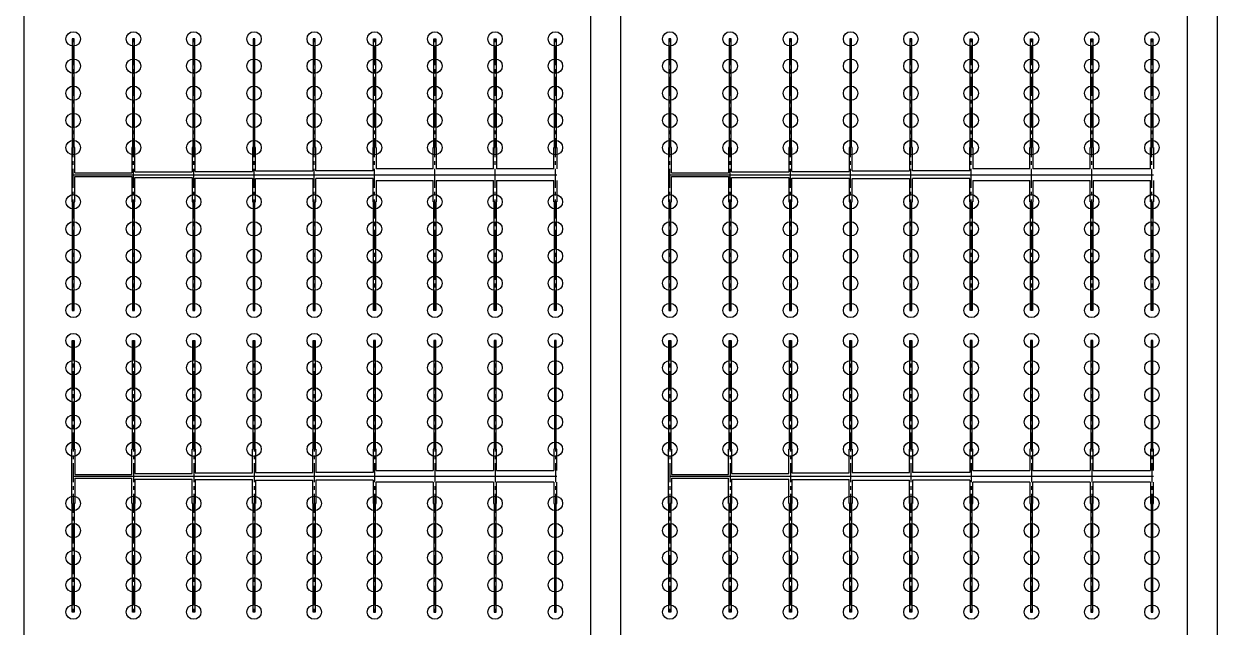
# Model space of a CAD drawing. Header units: millimetres. Extents: x -299291 to 688124, y -407813 to 623474.
# Drawn here: x -256461 to -236661, y 91980 to 101980 of the extents above; entities that cross this region are included whole.
import ezdxf

# ---------------------------------------------------------------- set-up
doc = ezdxf.new("R2010")
doc.units = ezdxf.units.MM
doc.linetypes.add('CENTER', pattern=[50.8, 31.75, -6.35, 6.35, -6.35])
doc.layers.add('轴线', color=6, linetype='CENTER')

msp = doc.modelspace()

# ---------------------------------------------------------------- linework, layer by layer
at = {"ltscale": 10}
for p, q in [((-256461.202, 111980.27), (-256461.202, 96363.589)), ((-256461.202, 111980.27), (-256461.202, 87154.41)), ((-247061.202, 111980.27), (-247061.202, 92956.193)), ((-247061.202, 111980.27), (-247061.202, 90653.898)), ((-246561.202, 111980.27), (-246561.202, 92772.009)), ((-246561.202, 111980.27), (-246561.202, 87154.41)), ((-237161.202, 111980.27), (-237161.202, 89416.118)), ((-237161.202, 111980.27), (-237161.202, 90653.898)), ((-236661.202, 111980.27), (-236661.202, 90310.368)), ((-236661.202, 111980.27), (-236661.202, 87154.41)), ((-255626.257, 101730.27), (-255658.257, 101730.27)), ((-255658.257, 101730.27), (-255658.257, 99930.27)), ((-255626.257, 99930.27), (-255626.257, 101730.27)), ((-254626.257, 101730.27), (-254658.257, 101730.27)), ((-254658.257, 101730.27), (-254658.257, 99930.27)), ((-254626.257, 99930.27), (-254626.257, 101730.27)), ((-253626.257, 101730.27), (-253658.257, 101730.27)), ((-253658.257, 101730.27), (-253658.257, 99930.27)), ((-253626.257, 99930.27), (-253626.257, 101730.27)), ((-252626.257, 101730.27), (-252658.257, 101730.27)), ((-252658.257, 101730.27), (-252658.257, 99930.27)), ((-252626.257, 99930.27), (-252626.257, 101730.27)), ((-251626.257, 101730.27), (-251658.257, 101730.27)), ((-251658.257, 101730.27), (-251658.257, 99930.27)), ((-251626.257, 99930.27), (-251626.257, 101730.27)), ((-250658.257, 99930.27), (-250658.257, 101730.27)), ((-250658.257, 101730.27), (-250626.257, 101730.27)), ((-250626.257, 101730.27), (-250626.257, 99930.27)), ((-249658.257, 99930.27), (-249658.257, 101730.27)), ((-249658.257, 101730.27), (-249626.257, 101730.27)), ((-249626.257, 101730.27), (-249626.257, 99930.27)), ((-248658.257, 99930.27), (-248658.257, 101730.27)), ((-248658.257, 101730.27), (-248626.257, 101730.27)), ((-248626.257, 101730.27), (-248626.257, 99930.27)), ((-247658.257, 99930.27), (-247658.257, 101730.27)), ((-247658.257, 101730.27), (-247626.257, 101730.27)), ((-247626.257, 101730.27), (-247626.257, 99930.27)), ((-245726.257, 101730.27), (-245758.257, 101730.27)), ((-245758.257, 101730.27), (-245758.257, 99930.27)), ((-245726.257, 99930.27), (-245726.257, 101730.27)), ((-244726.257, 101730.27), (-244758.257, 101730.27)), ((-244758.257, 101730.27), (-244758.257, 99930.27)), ((-244726.257, 99930.27), (-244726.257, 101730.27)), ((-243726.257, 101730.27), (-243758.257, 101730.27)), ((-243758.257, 101730.27), (-243758.257, 99930.27)), ((-243726.257, 99930.27), (-243726.257, 101730.27)), ((-242726.257, 101730.27), (-242758.257, 101730.27)), ((-242758.257, 101730.27), (-242758.257, 99930.27)), ((-242726.257, 99930.27), (-242726.257, 101730.27)), ((-241726.257, 101730.27), (-241758.257, 101730.27)), ((-241758.257, 101730.27), (-241758.257, 99930.27)), ((-241726.257, 99930.27), (-241726.257, 101730.27)), ((-240758.257, 99930.27), (-240758.257, 101730.27)), ((-240758.257, 101730.27), (-240726.257, 101730.27)), ((-240726.257, 101730.27), (-240726.257, 99930.27)), ((-239758.257, 99930.27), (-239758.257, 101730.27)), ((-239758.257, 101730.27), (-239726.257, 101730.27)), ((-239726.257, 101730.27), (-239726.257, 99930.27)), ((-238758.257, 99930.27), (-238758.257, 101730.27)), ((-238758.257, 101730.27), (-238726.257, 101730.27)), ((-238726.257, 101730.27), (-238726.257, 99930.27)), ((-237758.257, 99930.27), (-237758.257, 101730.27)), ((-237758.257, 101730.27), (-237726.257, 101730.27)), ((-237726.257, 101730.27), (-237726.257, 99930.27)), ((-255658.257, 99930.27), (-255667.257, 99930.27)), ((-255667.257, 99930.27), (-255667.257, 99030.27)), ((-255617.257, 99930.27), (-255626.257, 99930.27)), ((-255617.257, 99510.27), (-255617.257, 99930.27)), ((-254658.257, 99930.27), (-254667.257, 99930.27)), ((-254667.257, 99930.27), (-254667.257, 99510.27)), ((-254617.257, 99930.27), (-254626.257, 99930.27)), ((-254617.257, 99525.27), (-254617.257, 99930.27)), ((-253658.257, 99930.27), (-253667.257, 99930.27)), ((-253667.257, 99930.27), (-253667.257, 99525.27)), ((-253617.257, 99930.27), (-253626.257, 99930.27)), ((-253617.257, 99535.27), (-253617.257, 99930.27)), ((-252658.257, 99930.27), (-252667.257, 99930.27)), ((-252667.257, 99930.27), (-252667.257, 99535.27)), ((-252617.257, 99930.27), (-252626.257, 99930.27)), ((-252617.257, 99545.27), (-252617.257, 99930.27)), ((-251658.257, 99930.27), (-251667.257, 99930.27)), ((-251667.257, 99930.27), (-251667.257, 99545.27)), ((-251617.257, 99930.27), (-251626.257, 99930.27)), ((-251617.257, 99545.27), (-251617.257, 99930.27)), ((-250667.257, 99545.27), (-250667.257, 99930.27)), ((-250667.257, 99930.27), (-250658.257, 99930.27)), ((-250626.257, 99930.27), (-250617.257, 99930.27)), ((-250617.257, 99930.27), (-250617.257, 99575.27)), ((-249667.257, 99575.27), (-249667.257, 99930.27)), ((-249667.257, 99930.27), (-249658.257, 99930.27)), ((-249626.257, 99930.27), (-249617.257, 99930.27)), ((-249617.257, 99930.27), (-249617.257, 99575.27)), ((-248667.257, 99575.27), (-248667.257, 99930.27)), ((-248667.257, 99930.27), (-248658.257, 99930.27)), ((-248626.257, 99930.27), (-248617.257, 99930.27)), ((-248617.257, 99930.27), (-248617.257, 99575.27)), ((-247667.257, 99575.27), (-247667.257, 99930.27)), ((-247667.257, 99930.27), (-247658.257, 99930.27)), ((-247626.257, 99930.27), (-247617.257, 99930.27)), ((-247617.257, 99930.27), (-247617.257, 99575.27)), ((-245758.257, 99930.27), (-245767.257, 99930.27)), ((-245767.257, 99930.27), (-245767.257, 99030.27)), ((-245717.257, 99930.27), (-245726.257, 99930.27)), ((-245717.257, 99510.27), (-245717.257, 99930.27)), ((-244758.257, 99930.27), (-244767.257, 99930.27)), ((-244767.257, 99930.27), (-244767.257, 99510.27)), ((-244717.257, 99930.27), (-244726.257, 99930.27)), ((-244717.257, 99525.27), (-244717.257, 99930.27)), ((-243758.257, 99930.27), (-243767.257, 99930.27)), ((-243767.257, 99930.27), (-243767.257, 99525.27)), ((-243717.257, 99930.27), (-243726.257, 99930.27)), ((-243717.257, 99535.27), (-243717.257, 99930.27)), ((-242758.257, 99930.27), (-242767.257, 99930.27)), ((-242767.257, 99930.27), (-242767.257, 99535.27)), ((-242717.257, 99930.27), (-242726.257, 99930.27)), ((-242717.257, 99545.27), (-242717.257, 99930.27)), ((-241758.257, 99930.27), (-241767.257, 99930.27)), ((-241767.257, 99930.27), (-241767.257, 99545.27)), ((-241717.257, 99930.27), (-241726.257, 99930.27)), ((-241717.257, 99545.27), (-241717.257, 99930.27)), ((-240767.257, 99545.27), (-240767.257, 99930.27)), ((-240767.257, 99930.27), (-240758.257, 99930.27)), ((-240726.257, 99930.27), (-240717.257, 99930.27)), ((-240717.257, 99930.27), (-240717.257, 99575.27)), ((-239767.257, 99575.27), (-239767.257, 99930.27)), ((-239767.257, 99930.27), (-239758.257, 99930.27)), ((-239726.257, 99930.27), (-239717.257, 99930.27)), ((-239717.257, 99930.27), (-239717.257, 99575.27)), ((-238767.257, 99575.27), (-238767.257, 99930.27)), ((-238767.257, 99930.27), (-238758.257, 99930.27)), ((-238726.257, 99930.27), (-238717.257, 99930.27)), ((-238717.257, 99930.27), (-238717.257, 99575.27)), ((-237767.257, 99575.27), (-237767.257, 99930.27)), ((-237767.257, 99930.27), (-237758.257, 99930.27)), ((-237726.257, 99930.27), (-237717.257, 99930.27)), ((-237717.257, 99930.27), (-237717.257, 99575.27)), ((-255642.257, 99480.27), (-247617.257, 99480.27)), ((-255617.257, 99510.27), (-254667.257, 99510.27)), ((-255617.257, 99030.27), (-255617.257, 99450.27)), ((-255617.257, 99450.27), (-254667.257, 99450.27)), ((-254667.257, 99450.27), (-254667.257, 99030.27)), ((-254617.257, 99525.27), (-253667.257, 99525.27)), ((-254617.257, 99030.27), (-254617.257, 99435.27)), ((-254617.257, 99435.27), (-253667.257, 99435.27)), ((-253667.257, 99435.27), (-253667.257, 99030.27)), ((-253617.257, 99535.27), (-252667.257, 99535.27)), ((-253617.257, 99030.27), (-253617.257, 99425.27)), ((-253617.257, 99425.27), (-252667.257, 99425.27)), ((-252667.257, 99425.27), (-252667.257, 99030.27)), ((-252617.257, 99545.27), (-251667.257, 99545.27)), ((-252617.257, 99030.27), (-252617.257, 99415.27)), ((-252617.257, 99415.27), (-251667.257, 99415.27)), ((-251667.257, 99415.27), (-251667.257, 99030.27)), ((-250667.257, 99545.27), (-251617.257, 99545.27)), ((-251617.257, 99030.27), (-251617.257, 99415.27)), ((-250667.257, 99415.27), (-251617.257, 99415.27)), ((-250667.257, 99030.27), (-250667.257, 99415.27)), ((-249667.257, 99575.27), (-250617.257, 99575.27)), ((-248667.257, 99575.27), (-249617.257, 99575.27)), ((-247667.257, 99575.27), (-248617.257, 99575.27)), ((-245742.257, 99480.27), (-237717.257, 99480.27)), ((-245717.257, 99510.27), (-244767.257, 99510.27)), ((-245717.257, 99030.27), (-245717.257, 99450.27)), ((-245717.257, 99450.27), (-244767.257, 99450.27)), ((-244767.257, 99450.27), (-244767.257, 99030.27)), ((-244717.257, 99525.27), (-243767.257, 99525.27)), ((-244717.257, 99030.27), (-244717.257, 99435.27)), ((-244717.257, 99435.27), (-243767.257, 99435.27)), ((-243767.257, 99435.27), (-243767.257, 99030.27)), ((-243717.257, 99535.27), (-242767.257, 99535.27)), ((-243717.257, 99030.27), (-243717.257, 99425.27)), ((-243717.257, 99425.27), (-242767.257, 99425.27)), ((-242767.257, 99425.27), (-242767.257, 99030.27)), ((-242717.257, 99545.27), (-241767.257, 99545.27)), ((-242717.257, 99030.27), (-242717.257, 99415.27)), ((-242717.257, 99415.27), (-241767.257, 99415.27)), ((-241767.257, 99415.27), (-241767.257, 99030.27)), ((-240767.257, 99545.27), (-241717.257, 99545.27)), ((-241717.257, 99030.27), (-241717.257, 99415.27)), ((-240767.257, 99415.27), (-241717.257, 99415.27)), ((-240767.257, 99030.27), (-240767.257, 99415.27)), ((-239767.257, 99575.27), (-240717.257, 99575.27)), ((-238767.257, 99575.27), (-239717.257, 99575.27)), ((-237767.257, 99575.27), (-238717.257, 99575.27)), ((-250617.257, 99385.27), (-250617.257, 99030.27)), ((-250617.257, 99385.27), (-249667.257, 99385.27)), ((-249667.257, 99030.27), (-249667.257, 99385.27)), ((-249617.257, 99385.27), (-249617.257, 99030.27)), ((-249617.257, 99385.27), (-248667.257, 99385.27)), ((-248667.257, 99030.27), (-248667.257, 99385.27)), ((-248617.257, 99385.27), (-248617.257, 99030.27)), ((-248617.257, 99385.27), (-247667.257, 99385.27)), ((-247667.257, 99030.27), (-247667.257, 99385.27)), ((-247617.257, 99385.27), (-247617.257, 99030.27)), ((-240717.257, 99385.27), (-240717.257, 99030.27)), ((-240717.257, 99385.27), (-239767.257, 99385.27)), ((-239767.257, 99030.27), (-239767.257, 99385.27)), ((-239717.257, 99385.27), (-239717.257, 99030.27)), ((-239717.257, 99385.27), (-238767.257, 99385.27)), ((-238767.257, 99030.27), (-238767.257, 99385.27)), ((-238717.257, 99385.27), (-238717.257, 99030.27)), ((-238717.257, 99385.27), (-237767.257, 99385.27)), ((-237767.257, 99030.27), (-237767.257, 99385.27)), ((-237717.257, 99385.27), (-237717.257, 99030.27)), ((-255667.257, 99030.27), (-255658.257, 99030.27)), ((-255658.257, 99030.27), (-255658.257, 97230.27)), ((-255626.257, 97230.27), (-255626.257, 99030.27)), ((-255626.257, 99030.27), (-255617.257, 99030.27)), ((-254667.257, 99030.27), (-254658.257, 99030.27)), ((-254658.257, 99030.27), (-254658.257, 97230.27)), ((-254626.257, 97230.27), (-254626.257, 99030.27)), ((-254626.257, 99030.27), (-254617.257, 99030.27)), ((-253667.257, 99030.27), (-253658.257, 99030.27)), ((-253658.257, 99030.27), (-253658.257, 97230.27)), ((-253626.257, 97230.27), (-253626.257, 99030.27)), ((-253626.257, 99030.27), (-253617.257, 99030.27)), ((-252667.257, 99030.27), (-252658.257, 99030.27)), ((-252658.257, 99030.27), (-252658.257, 97230.27)), ((-252626.257, 97230.27), (-252626.257, 99030.27)), ((-252626.257, 99030.27), (-252617.257, 99030.27)), ((-251667.257, 99030.27), (-251658.257, 99030.27)), ((-251658.257, 99030.27), (-251658.257, 97230.27)), ((-251626.257, 97230.27), (-251626.257, 99030.27)), ((-251626.257, 99030.27), (-251617.257, 99030.27)), ((-250658.257, 99030.27), (-250667.257, 99030.27)), ((-250658.257, 97230.27), (-250658.257, 99030.27)), ((-250617.257, 99030.27), (-250626.257, 99030.27)), ((-250626.257, 99030.27), (-250626.257, 97230.27)), ((-249658.257, 99030.27), (-249667.257, 99030.27)), ((-249658.257, 97230.27), (-249658.257, 99030.27)), ((-249617.257, 99030.27), (-249626.257, 99030.27)), ((-249626.257, 99030.27), (-249626.257, 97230.27)), ((-248658.257, 99030.27), (-248667.257, 99030.27)), ((-248658.257, 97230.27), (-248658.257, 99030.27)), ((-248617.257, 99030.27), (-248626.257, 99030.27)), ((-248626.257, 99030.27), (-248626.257, 97230.27)), ((-247658.257, 99030.27), (-247667.257, 99030.27)), ((-247658.257, 97230.27), (-247658.257, 99030.27)), ((-247617.257, 99030.27), (-247626.257, 99030.27)), ((-247626.257, 99030.27), (-247626.257, 97230.27)), ((-245767.257, 99030.27), (-245758.257, 99030.27)), ((-245758.257, 99030.27), (-245758.257, 97230.27)), ((-245726.257, 97230.27), (-245726.257, 99030.27)), ((-245726.257, 99030.27), (-245717.257, 99030.27)), ((-244767.257, 99030.27), (-244758.257, 99030.27)), ((-244758.257, 99030.27), (-244758.257, 97230.27)), ((-244726.257, 97230.27), (-244726.257, 99030.27)), ((-244726.257, 99030.27), (-244717.257, 99030.27)), ((-243767.257, 99030.27), (-243758.257, 99030.27)), ((-243758.257, 99030.27), (-243758.257, 97230.27)), ((-243726.257, 97230.27), (-243726.257, 99030.27)), ((-243726.257, 99030.27), (-243717.257, 99030.27)), ((-242767.257, 99030.27), (-242758.257, 99030.27)), ((-242758.257, 99030.27), (-242758.257, 97230.27)), ((-242726.257, 97230.27), (-242726.257, 99030.27)), ((-242726.257, 99030.27), (-242717.257, 99030.27)), ((-241767.257, 99030.27), (-241758.257, 99030.27)), ((-241758.257, 99030.27), (-241758.257, 97230.27)), ((-241726.257, 97230.27), (-241726.257, 99030.27)), ((-241726.257, 99030.27), (-241717.257, 99030.27)), ((-240758.257, 99030.27), (-240767.257, 99030.27)), ((-240758.257, 97230.27), (-240758.257, 99030.27)), ((-240717.257, 99030.27), (-240726.257, 99030.27)), ((-240726.257, 99030.27), (-240726.257, 97230.27)), ((-239758.257, 99030.27), (-239767.257, 99030.27)), ((-239758.257, 97230.27), (-239758.257, 99030.27)), ((-239717.257, 99030.27), (-239726.257, 99030.27)), ((-239726.257, 99030.27), (-239726.257, 97230.27)), ((-238758.257, 99030.27), (-238767.257, 99030.27)), ((-238758.257, 97230.27), (-238758.257, 99030.27)), ((-238717.257, 99030.27), (-238726.257, 99030.27)), ((-238726.257, 99030.27), (-238726.257, 97230.27)), ((-237758.257, 99030.27), (-237767.257, 99030.27)), ((-237758.257, 97230.27), (-237758.257, 99030.27)), ((-237717.257, 99030.27), (-237726.257, 99030.27)), ((-237726.257, 99030.27), (-237726.257, 97230.27)), ((-255658.257, 97230.27), (-255626.257, 97230.27)), ((-254658.257, 97230.27), (-254626.257, 97230.27)), ((-253658.257, 97230.27), (-253626.257, 97230.27)), ((-252658.257, 97230.27), (-252626.257, 97230.27)), ((-251658.257, 97230.27), (-251626.257, 97230.27)), ((-250626.257, 97230.27), (-250658.257, 97230.27)), ((-249626.257, 97230.27), (-249658.257, 97230.27)), ((-248626.257, 97230.27), (-248658.257, 97230.27)), ((-247626.257, 97230.27), (-247658.257, 97230.27)), ((-245758.257, 97230.27), (-245726.257, 97230.27)), ((-244758.257, 97230.27), (-244726.257, 97230.27)), ((-243758.257, 97230.27), (-243726.257, 97230.27)), ((-242758.257, 97230.27), (-242726.257, 97230.27)), ((-241758.257, 97230.27), (-241726.257, 97230.27)), ((-240726.257, 97230.27), (-240758.257, 97230.27)), ((-239726.257, 97230.27), (-239758.257, 97230.27)), ((-238726.257, 97230.27), (-238758.257, 97230.27)), ((-237726.257, 97230.27), (-237758.257, 97230.27)), ((-255658.257, 96730.27), (-255626.257, 96730.27)), ((-255658.257, 94930.27), (-255658.257, 96730.27)), ((-255626.257, 96730.27), (-255626.257, 94930.27)), ((-254658.257, 96730.27), (-254626.257, 96730.27)), ((-254658.257, 94930.27), (-254658.257, 96730.27)), ((-254626.257, 96730.27), (-254626.257, 94930.27)), ((-253658.257, 96730.27), (-253626.257, 96730.27)), ((-253658.257, 94930.27), (-253658.257, 96730.27)), ((-253626.257, 96730.27), (-253626.257, 94930.27)), ((-252658.257, 96730.27), (-252626.257, 96730.27)), ((-252658.257, 94930.27), (-252658.257, 96730.27)), ((-252626.257, 96730.27), (-252626.257, 94930.27)), ((-251658.257, 96730.27), (-251626.257, 96730.27)), ((-251658.257, 94930.27), (-251658.257, 96730.27)), ((-251626.257, 96730.27), (-251626.257, 94930.27)), ((-250626.257, 96730.27), (-250658.257, 96730.27)), ((-250658.257, 96730.27), (-250658.257, 94930.27)), ((-250626.257, 94930.27), (-250626.257, 96730.27)), ((-249626.257, 96730.27), (-249658.257, 96730.27)), ((-249658.257, 96730.27), (-249658.257, 94930.27)), ((-249626.257, 94930.27), (-249626.257, 96730.27)), ((-248626.257, 96730.27), (-248658.257, 96730.27)), ((-248658.257, 96730.27), (-248658.257, 94930.27)), ((-248626.257, 94930.27), (-248626.257, 96730.27)), ((-247626.257, 96730.27), (-247658.257, 96730.27)), ((-247658.257, 96730.27), (-247658.257, 94930.27)), ((-247626.257, 94930.27), (-247626.257, 96730.27)), ((-245758.257, 96730.27), (-245726.257, 96730.27)), ((-245758.257, 94930.27), (-245758.257, 96730.27)), ((-245726.257, 96730.27), (-245726.257, 94930.27)), ((-244758.257, 96730.27), (-244726.257, 96730.27)), ((-244758.257, 94930.27), (-244758.257, 96730.27)), ((-244726.257, 96730.27), (-244726.257, 94930.27)), ((-243758.257, 96730.27), (-243726.257, 96730.27)), ((-243758.257, 94930.27), (-243758.257, 96730.27)), ((-243726.257, 96730.27), (-243726.257, 94930.27)), ((-242758.257, 96730.27), (-242726.257, 96730.27)), ((-242758.257, 94930.27), (-242758.257, 96730.27)), ((-242726.257, 96730.27), (-242726.257, 94930.27)), ((-241758.257, 96730.27), (-241726.257, 96730.27)), ((-241758.257, 94930.27), (-241758.257, 96730.27)), ((-241726.257, 96730.27), (-241726.257, 94930.27)), ((-240726.257, 96730.27), (-240758.257, 96730.27)), ((-240758.257, 96730.27), (-240758.257, 94930.27)), ((-240726.257, 94930.27), (-240726.257, 96730.27)), ((-239726.257, 96730.27), (-239758.257, 96730.27)), ((-239758.257, 96730.27), (-239758.257, 94930.27)), ((-239726.257, 94930.27), (-239726.257, 96730.27)), ((-238726.257, 96730.27), (-238758.257, 96730.27)), ((-238758.257, 96730.27), (-238758.257, 94930.27)), ((-238726.257, 94930.27), (-238726.257, 96730.27)), ((-237726.257, 96730.27), (-237758.257, 96730.27)), ((-237758.257, 96730.27), (-237758.257, 94930.27)), ((-237726.257, 94930.27), (-237726.257, 96730.27)), ((-256461.202, 96363.589), (-256461.202, 21980.27)), ((-255667.257, 94030.27), (-255667.257, 94930.27)), ((-255667.257, 94930.27), (-255658.257, 94930.27)), ((-255626.257, 94930.27), (-255617.257, 94930.27)), ((-255617.257, 94930.27), (-255617.257, 94510.27)), ((-254667.257, 94510.27), (-254667.257, 94930.27)), ((-254667.257, 94930.27), (-254658.257, 94930.27)), ((-254626.257, 94930.27), (-254617.257, 94930.27)), ((-254617.257, 94930.27), (-254617.257, 94525.27)), ((-253667.257, 94525.27), (-253667.257, 94930.27)), ((-253667.257, 94930.27), (-253658.257, 94930.27)), ((-253626.257, 94930.27), (-253617.257, 94930.27)), ((-253617.257, 94930.27), (-253617.257, 94535.27)), ((-252667.257, 94535.27), (-252667.257, 94930.27)), ((-252667.257, 94930.27), (-252658.257, 94930.27)), ((-252626.257, 94930.27), (-252617.257, 94930.27)), ((-252617.257, 94930.27), (-252617.257, 94545.27)), ((-251667.257, 94545.27), (-251667.257, 94930.27)), ((-251667.257, 94930.27), (-251658.257, 94930.27)), ((-251626.257, 94930.27), (-251617.257, 94930.27)), ((-251617.257, 94930.27), (-251617.257, 94545.27)), ((-250658.257, 94930.27), (-250667.257, 94930.27)), ((-250667.257, 94930.27), (-250667.257, 94545.27)), ((-250617.257, 94930.27), (-250626.257, 94930.27)), ((-250617.257, 94575.27), (-250617.257, 94930.27)), ((-249658.257, 94930.27), (-249667.257, 94930.27)), ((-249667.257, 94930.27), (-249667.257, 94575.27)), ((-249617.257, 94930.27), (-249626.257, 94930.27)), ((-249617.257, 94575.27), (-249617.257, 94930.27)), ((-248658.257, 94930.27), (-248667.257, 94930.27)), ((-248667.257, 94930.27), (-248667.257, 94575.27)), ((-248617.257, 94930.27), (-248626.257, 94930.27)), ((-248617.257, 94575.27), (-248617.257, 94930.27)), ((-247658.257, 94930.27), (-247667.257, 94930.27)), ((-247667.257, 94930.27), (-247667.257, 94575.27)), ((-247617.257, 94930.27), (-247626.257, 94930.27)), ((-247617.257, 94575.27), (-247617.257, 94930.27)), ((-245767.257, 94030.27), (-245767.257, 94930.27)), ((-245767.257, 94930.27), (-245758.257, 94930.27)), ((-245726.257, 94930.27), (-245717.257, 94930.27)), ((-245717.257, 94930.27), (-245717.257, 94510.27)), ((-244767.257, 94510.27), (-244767.257, 94930.27)), ((-244767.257, 94930.27), (-244758.257, 94930.27)), ((-244726.257, 94930.27), (-244717.257, 94930.27)), ((-244717.257, 94930.27), (-244717.257, 94525.27)), ((-243767.257, 94525.27), (-243767.257, 94930.27)), ((-243767.257, 94930.27), (-243758.257, 94930.27)), ((-243726.257, 94930.27), (-243717.257, 94930.27)), ((-243717.257, 94930.27), (-243717.257, 94535.27)), ((-242767.257, 94535.27), (-242767.257, 94930.27)), ((-242767.257, 94930.27), (-242758.257, 94930.27)), ((-242726.257, 94930.27), (-242717.257, 94930.27)), ((-242717.257, 94930.27), (-242717.257, 94545.27)), ((-241767.257, 94545.27), (-241767.257, 94930.27)), ((-241767.257, 94930.27), (-241758.257, 94930.27)), ((-241726.257, 94930.27), (-241717.257, 94930.27)), ((-241717.257, 94930.27), (-241717.257, 94545.27)), ((-240758.257, 94930.27), (-240767.257, 94930.27)), ((-240767.257, 94930.27), (-240767.257, 94545.27)), ((-240717.257, 94930.27), (-240726.257, 94930.27)), ((-240717.257, 94575.27), (-240717.257, 94930.27)), ((-239758.257, 94930.27), (-239767.257, 94930.27)), ((-239767.257, 94930.27), (-239767.257, 94575.27)), ((-239717.257, 94930.27), (-239726.257, 94930.27)), ((-239717.257, 94575.27), (-239717.257, 94930.27)), ((-238758.257, 94930.27), (-238767.257, 94930.27)), ((-238767.257, 94930.27), (-238767.257, 94575.27)), ((-238717.257, 94930.27), (-238726.257, 94930.27)), ((-238717.257, 94575.27), (-238717.257, 94930.27)), ((-237758.257, 94930.27), (-237767.257, 94930.27)), ((-237767.257, 94930.27), (-237767.257, 94575.27)), ((-237717.257, 94930.27), (-237726.257, 94930.27)), ((-237717.257, 94575.27), (-237717.257, 94930.27)), ((-255642.257, 94480.27), (-247617.257, 94480.27)), ((-255617.257, 94510.27), (-254667.257, 94510.27)), ((-255617.257, 94450.27), (-255617.257, 94030.27)), ((-255617.257, 94450.27), (-254667.257, 94450.27)), ((-254667.257, 94030.27), (-254667.257, 94450.27)), ((-254617.257, 94525.27), (-253667.257, 94525.27)), ((-253617.257, 94535.27), (-252667.257, 94535.27)), ((-252617.257, 94545.27), (-251667.257, 94545.27)), ((-250667.257, 94545.27), (-251617.257, 94545.27)), ((-250617.257, 94575.27), (-249667.257, 94575.27)), ((-249617.257, 94575.27), (-248667.257, 94575.27)), ((-248617.257, 94575.27), (-247667.257, 94575.27)), ((-245742.257, 94480.27), (-237717.257, 94480.27)), ((-245717.257, 94510.27), (-244767.257, 94510.27)), ((-245717.257, 94450.27), (-245717.257, 94030.27)), ((-245717.257, 94450.27), (-244767.257, 94450.27)), ((-244767.257, 94030.27), (-244767.257, 94450.27)), ((-244717.257, 94525.27), (-243767.257, 94525.27)), ((-243717.257, 94535.27), (-242767.257, 94535.27)), ((-242717.257, 94545.27), (-241767.257, 94545.27)), ((-240767.257, 94545.27), (-241717.257, 94545.27)), ((-240717.257, 94575.27), (-239767.257, 94575.27)), ((-239717.257, 94575.27), (-238767.257, 94575.27)), ((-238717.257, 94575.27), (-237767.257, 94575.27)), ((-254617.257, 94435.27), (-254617.257, 94030.27)), ((-254617.257, 94435.27), (-253667.257, 94435.27)), ((-253667.257, 94030.27), (-253667.257, 94435.27)), ((-253617.257, 94425.27), (-253617.257, 94030.27)), ((-253617.257, 94425.27), (-252667.257, 94425.27)), ((-252667.257, 94030.27), (-252667.257, 94425.27)), ((-252617.257, 94415.27), (-252617.257, 94030.27)), ((-252617.257, 94415.27), (-251667.257, 94415.27)), ((-251667.257, 94030.27), (-251667.257, 94415.27)), ((-251617.257, 94415.27), (-251617.257, 94030.27)), ((-250667.257, 94415.27), (-251617.257, 94415.27)), ((-250667.257, 94415.27), (-250667.257, 94030.27)), ((-250617.257, 94030.27), (-250617.257, 94385.27)), ((-249667.257, 94385.27), (-250617.257, 94385.27)), ((-249667.257, 94385.27), (-249667.257, 94030.27)), ((-249617.257, 94030.27), (-249617.257, 94385.27)), ((-248667.257, 94385.27), (-249617.257, 94385.27)), ((-248667.257, 94385.27), (-248667.257, 94030.27)), ((-248617.257, 94030.27), (-248617.257, 94385.27)), ((-247667.257, 94385.27), (-248617.257, 94385.27)), ((-247667.257, 94385.27), (-247667.257, 94030.27)), ((-247617.257, 94030.27), (-247617.257, 94385.27)), ((-244717.257, 94435.27), (-244717.257, 94030.27)), ((-244717.257, 94435.27), (-243767.257, 94435.27)), ((-243767.257, 94030.27), (-243767.257, 94435.27)), ((-243717.257, 94425.27), (-243717.257, 94030.27)), ((-243717.257, 94425.27), (-242767.257, 94425.27)), ((-242767.257, 94030.27), (-242767.257, 94425.27)), ((-242717.257, 94415.27), (-242717.257, 94030.27)), ((-242717.257, 94415.27), (-241767.257, 94415.27)), ((-241767.257, 94030.27), (-241767.257, 94415.27)), ((-241717.257, 94415.27), (-241717.257, 94030.27)), ((-240767.257, 94415.27), (-241717.257, 94415.27)), ((-240767.257, 94415.27), (-240767.257, 94030.27)), ((-240717.257, 94030.27), (-240717.257, 94385.27)), ((-239767.257, 94385.27), (-240717.257, 94385.27)), ((-239767.257, 94385.27), (-239767.257, 94030.27)), ((-239717.257, 94030.27), (-239717.257, 94385.27)), ((-238767.257, 94385.27), (-239717.257, 94385.27)), ((-238767.257, 94385.27), (-238767.257, 94030.27)), ((-238717.257, 94030.27), (-238717.257, 94385.27)), ((-237767.257, 94385.27), (-238717.257, 94385.27)), ((-237767.257, 94385.27), (-237767.257, 94030.27)), ((-237717.257, 94030.27), (-237717.257, 94385.27)), ((-255658.257, 94030.27), (-255667.257, 94030.27)), ((-255658.257, 92230.27), (-255658.257, 94030.27)), ((-255617.257, 94030.27), (-255626.257, 94030.27)), ((-255626.257, 94030.27), (-255626.257, 92230.27)), ((-254658.257, 94030.27), (-254667.257, 94030.27)), ((-254658.257, 92230.27), (-254658.257, 94030.27)), ((-254617.257, 94030.27), (-254626.257, 94030.27)), ((-254626.257, 94030.27), (-254626.257, 92230.27)), ((-253658.257, 94030.27), (-253667.257, 94030.27)), ((-253658.257, 92230.27), (-253658.257, 94030.27)), ((-253617.257, 94030.27), (-253626.257, 94030.27)), ((-253626.257, 94030.27), (-253626.257, 92230.27)), ((-252658.257, 94030.27), (-252667.257, 94030.27)), ((-252658.257, 92230.27), (-252658.257, 94030.27)), ((-252617.257, 94030.27), (-252626.257, 94030.27)), ((-252626.257, 94030.27), (-252626.257, 92230.27)), ((-251658.257, 94030.27), (-251667.257, 94030.27)), ((-251658.257, 92230.27), (-251658.257, 94030.27)), ((-251617.257, 94030.27), (-251626.257, 94030.27)), ((-251626.257, 94030.27), (-251626.257, 92230.27)), ((-250667.257, 94030.27), (-250658.257, 94030.27)), ((-250658.257, 94030.27), (-250658.257, 92230.27)), ((-250626.257, 92230.27), (-250626.257, 94030.27)), ((-250626.257, 94030.27), (-250617.257, 94030.27)), ((-249667.257, 94030.27), (-249658.257, 94030.27)), ((-249658.257, 94030.27), (-249658.257, 92230.27)), ((-249626.257, 92230.27), (-249626.257, 94030.27)), ((-249626.257, 94030.27), (-249617.257, 94030.27)), ((-248667.257, 94030.27), (-248658.257, 94030.27)), ((-248658.257, 94030.27), (-248658.257, 92230.27)), ((-248626.257, 92230.27), (-248626.257, 94030.27)), ((-248626.257, 94030.27), (-248617.257, 94030.27)), ((-247667.257, 94030.27), (-247658.257, 94030.27)), ((-247658.257, 94030.27), (-247658.257, 92230.27)), ((-247626.257, 92230.27), (-247626.257, 94030.27)), ((-247626.257, 94030.27), (-247617.257, 94030.27)), ((-245758.257, 94030.27), (-245767.257, 94030.27)), ((-245758.257, 92230.27), (-245758.257, 94030.27)), ((-245717.257, 94030.27), (-245726.257, 94030.27)), ((-245726.257, 94030.27), (-245726.257, 92230.27)), ((-244758.257, 94030.27), (-244767.257, 94030.27)), ((-244758.257, 92230.27), (-244758.257, 94030.27)), ((-244717.257, 94030.27), (-244726.257, 94030.27)), ((-244726.257, 94030.27), (-244726.257, 92230.27)), ((-243758.257, 94030.27), (-243767.257, 94030.27)), ((-243758.257, 92230.27), (-243758.257, 94030.27)), ((-243717.257, 94030.27), (-243726.257, 94030.27)), ((-243726.257, 94030.27), (-243726.257, 92230.27)), ((-242758.257, 94030.27), (-242767.257, 94030.27)), ((-242758.257, 92230.27), (-242758.257, 94030.27)), ((-242717.257, 94030.27), (-242726.257, 94030.27)), ((-242726.257, 94030.27), (-242726.257, 92230.27)), ((-241758.257, 94030.27), (-241767.257, 94030.27)), ((-241758.257, 92230.27), (-241758.257, 94030.27)), ((-241717.257, 94030.27), (-241726.257, 94030.27)), ((-241726.257, 94030.27), (-241726.257, 92230.27)), ((-240767.257, 94030.27), (-240758.257, 94030.27)), ((-240758.257, 94030.27), (-240758.257, 92230.27)), ((-240726.257, 92230.27), (-240726.257, 94030.27)), ((-240726.257, 94030.27), (-240717.257, 94030.27)), ((-239767.257, 94030.27), (-239758.257, 94030.27)), ((-239758.257, 94030.27), (-239758.257, 92230.27)), ((-239726.257, 92230.27), (-239726.257, 94030.27)), ((-239726.257, 94030.27), (-239717.257, 94030.27)), ((-238767.257, 94030.27), (-238758.257, 94030.27)), ((-238758.257, 94030.27), (-238758.257, 92230.27)), ((-238726.257, 92230.27), (-238726.257, 94030.27)), ((-238726.257, 94030.27), (-238717.257, 94030.27)), ((-237767.257, 94030.27), (-237758.257, 94030.27)), ((-237758.257, 94030.27), (-237758.257, 92230.27)), ((-237726.257, 92230.27), (-237726.257, 94030.27)), ((-237726.257, 94030.27), (-237717.257, 94030.27)), ((-247061.202, 92956.193), (-247061.202, 21980.27)), ((-246561.202, 92772.009), (-246561.202, 21980.27)), ((-255626.257, 92230.27), (-255658.257, 92230.27)), ((-254626.257, 92230.27), (-254658.257, 92230.27)), ((-253626.257, 92230.27), (-253658.257, 92230.27)), ((-252626.257, 92230.27), (-252658.257, 92230.27)), ((-251626.257, 92230.27), (-251658.257, 92230.27)), ((-250658.257, 92230.27), (-250626.257, 92230.27)), ((-249658.257, 92230.27), (-249626.257, 92230.27)), ((-248658.257, 92230.27), (-248626.257, 92230.27)), ((-247658.257, 92230.27), (-247626.257, 92230.27)), ((-245726.257, 92230.27), (-245758.257, 92230.27)), ((-244726.257, 92230.27), (-244758.257, 92230.27)), ((-243726.257, 92230.27), (-243758.257, 92230.27)), ((-242726.257, 92230.27), (-242758.257, 92230.27)), ((-241726.257, 92230.27), (-241758.257, 92230.27)), ((-240758.257, 92230.27), (-240726.257, 92230.27)), ((-239758.257, 92230.27), (-239726.257, 92230.27)), ((-238758.257, 92230.27), (-238726.257, 92230.27)), ((-237758.257, 92230.27), (-237726.257, 92230.27))]:
    msp.add_line(p, q, dxfattribs=at)
for centre in [(-255642.257, 101730.27), (-254642.257, 101730.27), (-253642.257, 101730.27), (-252642.257, 101730.27), (-251642.257, 101730.27), (-250642.257, 101730.27), (-249642.257, 101730.27), (-248642.257, 101730.27), (-247642.257, 101730.27), (-245742.257, 101730.27), (-244742.257, 101730.27), (-243742.257, 101730.27), (-242742.257, 101730.27), (-241742.257, 101730.27), (-240742.257, 101730.27), (-239742.257, 101730.27), (-238742.257, 101730.27), (-237742.257, 101730.27), (-255642.257, 101280.27), (-254642.257, 101280.27), (-253642.257, 101280.27), (-252642.257, 101280.27), (-251642.257, 101280.27), (-250642.257, 101280.27), (-249642.257, 101280.27), (-248642.257, 101280.27), (-247642.257, 101280.27), (-245742.257, 101280.27), (-244742.257, 101280.27), (-243742.257, 101280.27), (-242742.257, 101280.27), (-241742.257, 101280.27), (-240742.257, 101280.27), (-239742.257, 101280.27), (-238742.257, 101280.27), (-237742.257, 101280.27), (-255642.257, 100830.27), (-254642.257, 100830.27), (-253642.257, 100830.27), (-252642.257, 100830.27), (-251642.257, 100830.27), (-250642.257, 100830.27), (-249642.257, 100830.27), (-248642.257, 100830.27), (-247642.257, 100830.27), (-245742.257, 100830.27), (-244742.257, 100830.27), (-243742.257, 100830.27), (-242742.257, 100830.27), (-241742.257, 100830.27), (-240742.257, 100830.27), (-239742.257, 100830.27), (-238742.257, 100830.27), (-237742.257, 100830.27), (-255642.257, 100380.27), (-254642.257, 100380.27), (-253642.257, 100380.27), (-252642.257, 100380.27), (-251642.257, 100380.27), (-250642.257, 100380.27), (-249642.257, 100380.27), (-248642.257, 100380.27), (-247642.257, 100380.27), (-245742.257, 100380.27), (-244742.257, 100380.27), (-243742.257, 100380.27), (-242742.257, 100380.27), (-241742.257, 100380.27), (-240742.257, 100380.27), (-239742.257, 100380.27), (-238742.257, 100380.27), (-237742.257, 100380.27), (-255642.257, 99930.27), (-254642.257, 99930.27), (-253642.257, 99930.27), (-252642.257, 99930.27), (-251642.257, 99930.27), (-250642.257, 99930.27), (-249642.257, 99930.27), (-248642.257, 99930.27), (-247642.257, 99930.27), (-245742.257, 99930.27), (-244742.257, 99930.27), (-243742.257, 99930.27), (-242742.257, 99930.27), (-241742.257, 99930.27), (-240742.257, 99930.27), (-239742.257, 99930.27), (-238742.257, 99930.27), (-237742.257, 99930.27), (-255642.257, 99030.27), (-254642.257, 99030.27), (-253642.257, 99030.27), (-252642.257, 99030.27), (-251642.257, 99030.27), (-250642.257, 99030.27), (-249642.257, 99030.27), (-248642.257, 99030.27), (-247642.257, 99030.27), (-245742.257, 99030.27), (-244742.257, 99030.27), (-243742.257, 99030.27), (-242742.257, 99030.27), (-241742.257, 99030.27), (-240742.257, 99030.27), (-239742.257, 99030.27), (-238742.257, 99030.27), (-237742.257, 99030.27), (-255642.257, 98580.27), (-254642.257, 98580.27), (-253642.257, 98580.27), (-252642.257, 98580.27), (-251642.257, 98580.27), (-250642.257, 98580.27), (-249642.257, 98580.27), (-248642.257, 98580.27), (-247642.257, 98580.27), (-245742.257, 98580.27), (-244742.257, 98580.27), (-243742.257, 98580.27), (-242742.257, 98580.27), (-241742.257, 98580.27), (-240742.257, 98580.27), (-239742.257, 98580.27), (-238742.257, 98580.27), (-237742.257, 98580.27), (-255642.257, 98130.27), (-254642.257, 98130.27), (-253642.257, 98130.27), (-252642.257, 98130.27), (-251642.257, 98130.27), (-250642.257, 98130.27), (-249642.257, 98130.27), (-248642.257, 98130.27), (-247642.257, 98130.27), (-245742.257, 98130.27), (-244742.257, 98130.27), (-243742.257, 98130.27), (-242742.257, 98130.27), (-241742.257, 98130.27), (-240742.257, 98130.27), (-239742.257, 98130.27), (-238742.257, 98130.27), (-237742.257, 98130.27), (-255642.257, 97680.27), (-254642.257, 97680.27), (-253642.257, 97680.27), (-252642.257, 97680.27), (-251642.257, 97680.27), (-250642.257, 97680.27), (-249642.257, 97680.27), (-248642.257, 97680.27), (-247642.257, 97680.27), (-245742.257, 97680.27), (-244742.257, 97680.27), (-243742.257, 97680.27), (-242742.257, 97680.27), (-241742.257, 97680.27), (-240742.257, 97680.27), (-239742.257, 97680.27), (-238742.257, 97680.27), (-237742.257, 97680.27), (-255642.257, 97230.27), (-254642.257, 97230.27), (-253642.257, 97230.27), (-252642.257, 97230.27), (-251642.257, 97230.27), (-250642.257, 97230.27), (-249642.257, 97230.27), (-248642.257, 97230.27), (-247642.257, 97230.27), (-245742.257, 97230.27), (-244742.257, 97230.27), (-243742.257, 97230.27), (-242742.257, 97230.27), (-241742.257, 97230.27), (-240742.257, 97230.27), (-239742.257, 97230.27), (-238742.257, 97230.27), (-237742.257, 97230.27), (-255642.257, 96730.27), (-254642.257, 96730.27), (-253642.257, 96730.27), (-252642.257, 96730.27), (-251642.257, 96730.27), (-250642.257, 96730.27), (-249642.257, 96730.27), (-248642.257, 96730.27), (-247642.257, 96730.27), (-245742.257, 96730.27), (-244742.257, 96730.27), (-243742.257, 96730.27), (-242742.257, 96730.27), (-241742.257, 96730.27), (-240742.257, 96730.27), (-239742.257, 96730.27), (-238742.257, 96730.27), (-237742.257, 96730.27), (-255642.257, 96280.27), (-254642.257, 96280.27), (-253642.257, 96280.27), (-252642.257, 96280.27), (-251642.257, 96280.27), (-250642.257, 96280.27), (-249642.257, 96280.27), (-248642.257, 96280.27), (-247642.257, 96280.27), (-245742.257, 96280.27), (-244742.257, 96280.27), (-243742.257, 96280.27), (-242742.257, 96280.27), (-241742.257, 96280.27), (-240742.257, 96280.27), (-239742.257, 96280.27), (-238742.257, 96280.27), (-237742.257, 96280.27), (-255642.257, 95830.27), (-254642.257, 95830.27), (-253642.257, 95830.27), (-252642.257, 95830.27), (-251642.257, 95830.27), (-250642.257, 95830.27), (-249642.257, 95830.27), (-248642.257, 95830.27), (-247642.257, 95830.27), (-245742.257, 95830.27), (-244742.257, 95830.27), (-243742.257, 95830.27), (-242742.257, 95830.27), (-241742.257, 95830.27), (-240742.257, 95830.27), (-239742.257, 95830.27), (-238742.257, 95830.27), (-237742.257, 95830.27), (-255642.257, 95380.27), (-254642.257, 95380.27), (-253642.257, 95380.27), (-252642.257, 95380.27), (-251642.257, 95380.27), (-250642.257, 95380.27), (-249642.257, 95380.27), (-248642.257, 95380.27), (-247642.257, 95380.27), (-245742.257, 95380.27), (-244742.257, 95380.27), (-243742.257, 95380.27), (-242742.257, 95380.27), (-241742.257, 95380.27), (-240742.257, 95380.27), (-239742.257, 95380.27), (-238742.257, 95380.27), (-237742.257, 95380.27), (-255642.257, 94930.27), (-254642.257, 94930.27), (-253642.257, 94930.27), (-252642.257, 94930.27), (-251642.257, 94930.27), (-250642.257, 94930.27), (-249642.257, 94930.27), (-248642.257, 94930.27), (-247642.257, 94930.27), (-245742.257, 94930.27), (-244742.257, 94930.27), (-243742.257, 94930.27), (-242742.257, 94930.27), (-241742.257, 94930.27), (-240742.257, 94930.27), (-239742.257, 94930.27), (-238742.257, 94930.27), (-237742.257, 94930.27), (-255642.257, 94030.27), (-254642.257, 94030.27), (-253642.257, 94030.27), (-252642.257, 94030.27), (-251642.257, 94030.27), (-250642.257, 94030.27), (-249642.257, 94030.27), (-248642.257, 94030.27), (-247642.257, 94030.27), (-245742.257, 94030.27), (-244742.257, 94030.27), (-243742.257, 94030.27), (-242742.257, 94030.27), (-241742.257, 94030.27), (-240742.257, 94030.27), (-239742.257, 94030.27), (-238742.257, 94030.27), (-237742.257, 94030.27), (-255642.257, 93580.27), (-254642.257, 93580.27), (-253642.257, 93580.27), (-252642.257, 93580.27), (-251642.257, 93580.27), (-250642.257, 93580.27), (-249642.257, 93580.27), (-248642.257, 93580.27), (-247642.257, 93580.27), (-245742.257, 93580.27), (-244742.257, 93580.27), (-243742.257, 93580.27), (-242742.257, 93580.27), (-241742.257, 93580.27), (-240742.257, 93580.27), (-239742.257, 93580.27), (-238742.257, 93580.27), (-237742.257, 93580.27), (-255642.257, 93130.27), (-254642.257, 93130.27), (-253642.257, 93130.27), (-252642.257, 93130.27), (-251642.257, 93130.27), (-250642.257, 93130.27), (-249642.257, 93130.27), (-248642.257, 93130.27), (-247642.257, 93130.27), (-245742.257, 93130.27), (-244742.257, 93130.27), (-243742.257, 93130.27), (-242742.257, 93130.27), (-241742.257, 93130.27), (-240742.257, 93130.27), (-239742.257, 93130.27), (-238742.257, 93130.27), (-237742.257, 93130.27), (-255642.257, 92680.27), (-254642.257, 92680.27), (-253642.257, 92680.27), (-252642.257, 92680.27), (-251642.257, 92680.27), (-250642.257, 92680.27), (-249642.257, 92680.27), (-248642.257, 92680.27), (-247642.257, 92680.27), (-245742.257, 92680.27), (-244742.257, 92680.27), (-243742.257, 92680.27), (-242742.257, 92680.27), (-241742.257, 92680.27), (-240742.257, 92680.27), (-239742.257, 92680.27), (-238742.257, 92680.27), (-237742.257, 92680.27), (-255642.257, 92230.27), (-254642.257, 92230.27), (-253642.257, 92230.27), (-252642.257, 92230.27), (-251642.257, 92230.27), (-250642.257, 92230.27), (-249642.257, 92230.27), (-248642.257, 92230.27), (-247642.257, 92230.27), (-245742.257, 92230.27), (-244742.257, 92230.27), (-243742.257, 92230.27), (-242742.257, 92230.27), (-241742.257, 92230.27), (-240742.257, 92230.27), (-239742.257, 92230.27), (-238742.257, 92230.27), (-237742.257, 92230.27)]:
    msp.add_circle(centre, 120, dxfattribs=at)
at = {"layer": '轴线', "ltscale": 10}
for p, q in [((-255642.257, 97230.27), (-255642.257, 101730.27)), ((-254642.257, 97230.27), (-254642.257, 101730.27)), ((-254642.257, 97230.27), (-254642.257, 101730.27)), ((-253642.257, 97230.27), (-253642.257, 101730.27)), ((-253642.257, 97230.27), (-253642.257, 101730.27)), ((-252642.257, 97230.27), (-252642.257, 101730.27)), ((-252642.257, 97230.27), (-252642.257, 101730.27)), ((-251642.257, 97230.27), (-251642.257, 101730.27)), ((-251642.257, 97230.27), (-251642.257, 101730.27)), ((-250642.257, 97230.27), (-250642.257, 101730.27)), ((-250642.257, 97230.27), (-250642.257, 101730.27)), ((-249642.257, 97230.27), (-249642.257, 101730.27)), ((-249642.257, 97230.27), (-249642.257, 101730.27)), ((-248642.257, 97230.27), (-248642.257, 101730.27)), ((-248642.257, 97230.27), (-248642.257, 101730.27)), ((-247642.257, 97230.27), (-247642.257, 101730.27)), ((-245742.257, 97230.27), (-245742.257, 101730.27)), ((-244742.257, 97230.27), (-244742.257, 101730.27)), ((-244742.257, 97230.27), (-244742.257, 101730.27)), ((-243742.257, 97230.27), (-243742.257, 101730.27)), ((-243742.257, 97230.27), (-243742.257, 101730.27)), ((-242742.257, 97230.27), (-242742.257, 101730.27)), ((-242742.257, 97230.27), (-242742.257, 101730.27)), ((-241742.257, 97230.27), (-241742.257, 101730.27)), ((-241742.257, 97230.27), (-241742.257, 101730.27)), ((-240742.257, 97230.27), (-240742.257, 101730.27)), ((-240742.257, 97230.27), (-240742.257, 101730.27)), ((-239742.257, 97230.27), (-239742.257, 101730.27)), ((-239742.257, 97230.27), (-239742.257, 101730.27)), ((-238742.257, 97230.27), (-238742.257, 101730.27)), ((-238742.257, 97230.27), (-238742.257, 101730.27)), ((-237742.257, 97230.27), (-237742.257, 101730.27)), ((-255642.257, 96730.27), (-255642.257, 92230.27)), ((-254642.257, 96730.27), (-254642.257, 92230.27)), ((-254642.257, 96730.27), (-254642.257, 92230.27)), ((-253642.257, 96730.27), (-253642.257, 92230.27)), ((-253642.257, 96730.27), (-253642.257, 92230.27)), ((-252642.257, 96730.27), (-252642.257, 92230.27)), ((-252642.257, 96730.27), (-252642.257, 92230.27)), ((-251642.257, 96730.27), (-251642.257, 92230.27)), ((-251642.257, 96730.27), (-251642.257, 92230.27)), ((-250642.257, 96730.27), (-250642.257, 92230.27)), ((-250642.257, 96730.27), (-250642.257, 92230.27)), ((-249642.257, 96730.27), (-249642.257, 92230.27)), ((-249642.257, 96730.27), (-249642.257, 92230.27)), ((-248642.257, 96730.27), (-248642.257, 92230.27)), ((-248642.257, 96730.27), (-248642.257, 92230.27)), ((-247642.257, 96730.27), (-247642.257, 92230.27)), ((-245742.257, 96730.27), (-245742.257, 92230.27)), ((-244742.257, 96730.27), (-244742.257, 92230.27)), ((-244742.257, 96730.27), (-244742.257, 92230.27)), ((-243742.257, 96730.27), (-243742.257, 92230.27)), ((-243742.257, 96730.27), (-243742.257, 92230.27)), ((-242742.257, 96730.27), (-242742.257, 92230.27)), ((-242742.257, 96730.27), (-242742.257, 92230.27)), ((-241742.257, 96730.27), (-241742.257, 92230.27)), ((-241742.257, 96730.27), (-241742.257, 92230.27)), ((-240742.257, 96730.27), (-240742.257, 92230.27)), ((-240742.257, 96730.27), (-240742.257, 92230.27)), ((-239742.257, 96730.27), (-239742.257, 92230.27)), ((-239742.257, 96730.27), (-239742.257, 92230.27)), ((-238742.257, 96730.27), (-238742.257, 92230.27)), ((-238742.257, 96730.27), (-238742.257, 92230.27)), ((-237742.257, 96730.27), (-237742.257, 92230.27))]:
    msp.add_line(p, q, dxfattribs=at)

doc.saveas('drawing.dxf')
